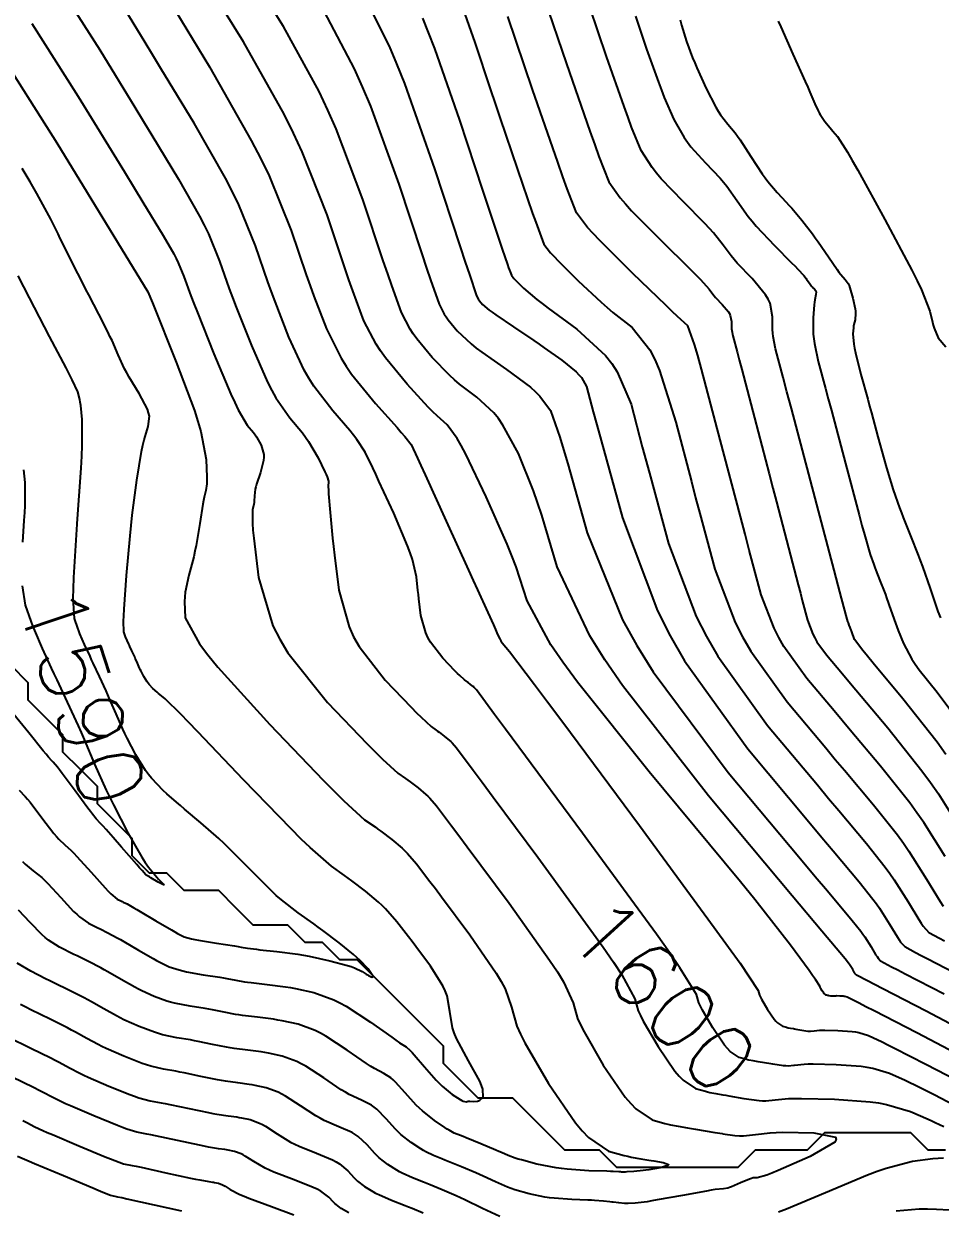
# Model space of a CAD drawing. Header units: metres. Extents: x 837475 to 838479, y 1189012 to 1191015.
# Drawn here: x 837552.8 to 837605.8, y 1189127 to 1189195.5 of the extents above; entities that cross this region are included whole.
import ezdxf

# ---------------------------------------------------------------- set-up
doc = ezdxf.new("R2010")
doc.units = ezdxf.units.M
doc.header["$LTSCALE"] = 0.3
for name, color, linetype in [('COTAS 10', 1, 'Continuous'), ('COTAS INT', 252, 'Continuous'), ('DRENAJE', 5, 'Continuous')]:
    doc.layers.add(name, color=color, linetype=linetype)
doc.styles.get("Standard").update_dxf_attribs({"font": 'simplex.shx'})

msp = doc.modelspace()

# ---------------------------------------------------------------- linework, layer by layer
at = {"layer": 'COTAS 10'}
for points in [[(837582.89, 1189196.964), (837584.183, 1189193.169), (837585.528, 1189189.294), (837585.812, 1189188.496), (837586.059, 1189187.817), (837586.631, 1189186.36), (837587.291, 1189185.429), (837587.592, 1189185.081), (837587.945, 1189184.694), (837589.646, 1189182.975), (837591.313, 1189181.342), (837591.644, 1189181.01), (837591.918, 1189180.73), (837592.434, 1189180.153), (837592.637, 1189179.874), (837592.714, 1189179.783), (837592.8, 1189179.686), (837593.183, 1189179.283), (837593.533, 1189178.861), (837593.597, 1189178.752), (837593.648, 1189178.646), (837593.714, 1189178.29), (837593.71, 1189177.96), (837593.717, 1189177.871), (837593.727, 1189177.782), (837593.791, 1189177.467), (837594.036, 1189176.551), (837594.159, 1189176.083), (837594.307, 1189175.523), (837595.044, 1189172.726), (837595.89, 1189169.507), (837596.107, 1189168.68), (837596.316, 1189167.882), (837597.007, 1189165.233), (837597.567, 1189163.09), (837597.694, 1189162.611), (837597.807, 1189162.182), (837598.114, 1189161.042), (837598.417, 1189160.239), (837598.529, 1189160.022), (837598.653, 1189159.806), (837599.2, 1189159.044), (837600.124, 1189157.944), (837600.486, 1189157.515), (837600.892, 1189157.032), (837602.742, 1189154.838), (837604.719, 1189152.35), (837605.207, 1189151.682), (837605.668, 1189151.022), (837607.117, 1189148.715)], [(837555.372, 1189196.887), (837557.223, 1189193.981), (837559.245, 1189190.674), (837559.751, 1189189.845), (837560.234, 1189189.053), (837561.781, 1189186.505), (837562.993, 1189184.379), (837563.264, 1189183.853), (837563.507, 1189183.354), (837564.149, 1189181.781), (837564.709, 1189180.185), (837564.9, 1189179.672), (837565.107, 1189179.128), (837565.982, 1189176.907), (837566.919, 1189174.793), (837567.164, 1189174.316), (837567.402, 1189173.887), (837568.212, 1189172.731), (837568.928, 1189171.861), (837569.108, 1189171.612), (837569.28, 1189171.359), (837569.834, 1189170.417), (837570.231, 1189169.624), (837570.303, 1189169.465), (837570.36, 1189169.333), (837570.432, 1189169.073), (837570.426, 1189168.744), (837570.434, 1189168.567), (837570.446, 1189168.353), (837570.526, 1189167.27), (837570.669, 1189165.777), (837570.722, 1189165.304), (837570.78, 1189164.805), (837571.036, 1189162.789), (837571.623, 1189160.662), (837571.89, 1189160.093), (837572.202, 1189159.533), (837573.705, 1189157.583), (837575.207, 1189156.022), (837575.518, 1189155.707), (837575.784, 1189155.443), (837576.368, 1189154.914), (837576.66, 1189154.708), (837576.742, 1189154.648), (837576.825, 1189154.588), (837577.128, 1189154.359), (837577.423, 1189154.11), (837577.5, 1189154.036), (837577.574, 1189153.96), (837577.828, 1189153.672), (837578.789, 1189152.391), (837579.31, 1189151.69), (837579.941, 1189150.839), (837582.52, 1189147.358), (837583.142, 1189146.516), (837586.294, 1189142.167), (837586.894, 1189141.3), (837587.376, 1189140.578), (837588.133, 1189139.189), (837588.33, 1189138.501), (837588.459, 1189138.222), (837588.62, 1189137.904), (837589.471, 1189136.434), (837590.449, 1189135.014), (837590.69, 1189134.727), (837590.919, 1189134.486), (837591.639, 1189134.001), (837592.206, 1189133.845), (837592.337, 1189133.812), (837592.458, 1189133.783), (837592.803, 1189133.716), (837593.218, 1189133.65), (837593.383, 1189133.622), (837593.571, 1189133.589), (837594.427, 1189133.435), (837595.312, 1189133.31), (837595.516, 1189133.297), (837595.703, 1189133.292), (837596.233, 1189133.348), (837597.012, 1189133.426), (837597.356, 1189133.434), (837597.756, 1189133.437), (837599.665, 1189133.401), (837601.721, 1189133.245), (837602.214, 1189133.172), (837602.674, 1189133.087), (837604.06, 1189132.672), (837605.067, 1189132.238), (837605.288, 1189132.14), (837605.484, 1189132.052), (837605.984, 1189131.816)], [(837570.161, 1189196.224), (837571.915, 1189192.891), (837572.388, 1189191.836), (837572.855, 1189190.723), (837574.494, 1189186.224), (837575.827, 1189182.196), (837576.1, 1189181.381), (837576.332, 1189180.695), (837576.824, 1189179.299), (837577.12, 1189178.727), (837577.228, 1189178.561), (837577.348, 1189178.391), (837577.877, 1189177.748), (837578.681, 1189177.001), (837578.975, 1189176.765), (837579.299, 1189176.517), (837580.726, 1189175.517), (837582.103, 1189174.499), (837582.396, 1189174.239), (837582.651, 1189173.989), (837583.252, 1189173.165), (837583.792, 1189171.619), (837584.008, 1189170.912), (837584.253, 1189170.086), (837585.378, 1189166.097), (837587.427, 1189161.071), (837588.255, 1189159.59), (837589.195, 1189158.071), (837593.528, 1189152.264), (837597.71, 1189147.268), (837598.554, 1189146.259), (837599.262, 1189145.414), (837600.687, 1189143.715), (837601.182, 1189143.092), (837601.304, 1189142.925), (837601.419, 1189142.76), (837601.782, 1189142.182), (837602.061, 1189141.716), (837602.123, 1189141.621), (837602.18, 1189141.541), (837602.331, 1189141.375), (837602.96, 1189141.042), (837603.319, 1189140.856), (837603.757, 1189140.629), (837606.003, 1189139.47)], [(837552.816, 1189169.74), (837552.887, 1189169.008), (837552.902, 1189168.015), (837552.892, 1189167.658), (837552.876, 1189167.265), (837552.847, 1189166.807), (837552.766, 1189165.551)], [(837552.734, 1189163.024), (837552.923, 1189161.924), (837553.239, 1189160.994), (837553.342, 1189160.723), (837553.452, 1189160.447), (837553.902, 1189159.405), (837554.424, 1189158.274), (837554.578, 1189157.943), (837554.736, 1189157.603), (837555.342, 1189156.309), (837555.971, 1189154.941), (837556.144, 1189154.555), (837556.316, 1189154.166), (837556.93, 1189152.733), (837557.595, 1189151.241), (837557.798, 1189150.815), (837558.009, 1189150.384), (837558.84, 1189148.777), (837559.65, 1189147.366), (837559.848, 1189147.058), (837560.035, 1189146.786), (837560.612, 1189146.1), (837560.914, 1189145.798), (837560.927, 1189145.767), (837560.909, 1189145.759), (837560.591, 1189145.921), (837560.171, 1189146.173), (837560.091, 1189146.222), (837560.025, 1189146.261), (837559.914, 1189146.327), (837559.903, 1189146.332), (837559.9, 1189146.334), (837559.898, 1189146.335), (837559.887, 1189146.34), (837559.665, 1189146.59), (837559.528, 1189146.746), (837559.359, 1189146.939), (837558.479, 1189147.948), (837557.998, 1189148.497), (837557.591, 1189148.961), (837557.417, 1189149.157), (837557.275, 1189149.316), (837557.024, 1189149.584), (837556.808, 1189149.848), (837556.688, 1189150.005), (837556.542, 1189150.198), (837555.797, 1189151.198), (837555.048, 1189152.203), (837554.898, 1189152.399), (837554.774, 1189152.56), (837554.535, 1189152.845), (837554.455, 1189152.936), (837554.272, 1189153.139), (837554.133, 1189153.306), (837553.965, 1189153.51), (837553.12, 1189154.552), (837552.267, 1189155.603)], [(837580.339, 1189126.626), (837579.333, 1189127.089), (837578.316, 1189127.577), (837578.059, 1189127.697), (837577.813, 1189127.809), (837577.012, 1189128.156), (837576.303, 1189128.447), (837576.115, 1189128.524), (837575.929, 1189128.599), (837575.289, 1189128.856), (837574.694, 1189129.123), (837574.537, 1189129.205), (837574.384, 1189129.289), (837573.86, 1189129.62), (837573.371, 1189130.007), (837573.241, 1189130.126), (837573.112, 1189130.251), (837572.663, 1189130.748), (837572.149, 1189131.234), (837571.979, 1189131.352), (837571.797, 1189131.462), (837571.038, 1189131.802), (837570.188, 1189132.166), (837569.948, 1189132.291), (837569.705, 1189132.428), (837568.813, 1189133.01), (837567.959, 1189133.566), (837567.741, 1189133.685), (837567.531, 1189133.79), (837566.84, 1189134.044), (837566.2, 1189134.183), (837566.023, 1189134.216), (837565.846, 1189134.245), (837565.207, 1189134.328), (837564.488, 1189134.426), (837564.261, 1189134.464), (837564.022, 1189134.508), (837563.057, 1189134.705), (837562.091, 1189134.909), (837561.852, 1189134.956), (837561.625, 1189135), (837560.905, 1189135.123), (837560.165, 1189135.297), (837559.925, 1189135.372), (837559.67, 1189135.459), (837558.621, 1189135.868), (837557.592, 1189136.322), (837557.349, 1189136.436), (837557.125, 1189136.546), (837556.469, 1189136.9), (837555.819, 1189137.266), (837555.599, 1189137.383), (837555.361, 1189137.507), (837554.356, 1189138.01), (837553.25, 1189138.554), (837552.949, 1189138.703), (837552.649, 1189138.851)], [(837605.956, 1189129.983), (837605.656, 1189129.969), (837605.348, 1189129.947), (837604.173, 1189129.794), (837602.657, 1189129.391), (837602.134, 1189129.21), (837601.566, 1189128.999), (837599.146, 1189127.987), (837596.897, 1189127.042), (837596.437, 1189126.874)]]:
    msp.add_lwpolyline(points, dxfattribs=at)
at = {"layer": 'COTAS INT'}
for points in [[(837607.655, 1189137.058), (837604.951, 1189138.479), (837602.448, 1189139.768), (837601.967, 1189140.016), (837601.578, 1189140.217), (837600.935, 1189140.552), (837600.874, 1189140.618), (837600.852, 1189140.65), (837600.827, 1189140.688), (837600.715, 1189140.875), (837600.569, 1189141.107), (837600.523, 1189141.173), (837600.474, 1189141.241), (837600.275, 1189141.49), (837598.936, 1189143.09), (837597.227, 1189145.132), (837592.394, 1189150.908), (837587.428, 1189157.269), (837586.404, 1189158.761), (837585.532, 1189160.137), (837583.649, 1189164.136), (837582.762, 1189167.11), (837582.518, 1189167.839), (837582.275, 1189168.527), (837581.403, 1189170.673), (837580.508, 1189172.316), (837580.251, 1189172.686), (837579.989, 1189173.021), (837579.01, 1189173.927), (837578.002, 1189174.684), (837577.722, 1189174.925), (837577.442, 1189175.179), (837576.428, 1189176.211), (837575.538, 1189177.293), (837575.336, 1189177.579), (837575.154, 1189177.859), (837574.655, 1189178.821), (837574.087, 1189180.382), (837573.86, 1189181.039), (837573.603, 1189181.794), (837572.425, 1189185.335), (837570.887, 1189189.411), (837570.403, 1189190.503), (837569.894, 1189191.579), (837567.846, 1189195.335), (837565.894, 1189198.443)], [(837607.017, 1189135.86), (837604.418, 1189137.22), (837601.96, 1189138.484), (837601.48, 1189138.729), (837601.089, 1189138.929), (837600.402, 1189139.274), (837600.265, 1189139.315), (837600.219, 1189139.323), (837600.171, 1189139.331), (837599.967, 1189139.346), (837599.778, 1189139.35), (837599.738, 1189139.349), (837599.704, 1189139.348), (837599.627, 1189139.341), (837599.574, 1189139.335), (837599.556, 1189139.336), (837599.535, 1189139.337), (837599.448, 1189139.349), (837599.363, 1189139.365), (837599.344, 1189139.368), (837599.328, 1189139.371), (837599.287, 1189139.377), (837599.253, 1189139.384), (837599.241, 1189139.387), (837599.228, 1189139.39), (837599.171, 1189139.405), (837599.1, 1189139.454), (837599.077, 1189139.477), (837599.053, 1189139.506), (837598.957, 1189139.647), (837598.872, 1189139.792), (837598.856, 1189139.824), (837598.844, 1189139.851), (837598.824, 1189139.92), (837598.564, 1189140.308), (837598.399, 1189140.537), (837598.194, 1189140.819), (837597.121, 1189142.279), (837595.059, 1189144.912), (837594.231, 1189145.934), (837593.291, 1189147.083), (837588.968, 1189152.292), (837584.814, 1189157.48), (837583.981, 1189158.617), (837583.286, 1189159.624), (837581.92, 1189162.176), (837581.271, 1189164.134), (837581.029, 1189164.765), (837580.758, 1189165.436), (837579.553, 1189168.181), (837578.365, 1189170.642), (837578.105, 1189171.134), (837577.875, 1189171.543), (837577.294, 1189172.336), (837576.705, 1189172.85), (837576.469, 1189173.084), (837576.203, 1189173.357), (837574.979, 1189174.674), (837573.728, 1189176.194), (837573.445, 1189176.596), (837573.188, 1189176.99), (837572.487, 1189178.342), (837571.842, 1189180.068), (837571.62, 1189180.697), (837571.379, 1189181.392), (837570.356, 1189184.447), (837568.919, 1189188.099), (837568.419, 1189189.17), (837567.873, 1189190.268), (837565.531, 1189194.447), (837563.283, 1189198.072)], [(837572.476, 1189197.112), (837573.936, 1189194.203), (837574.372, 1189193.169), (837574.822, 1189192.035), (837576.563, 1189187.112), (837578.05, 1189182.599), (837578.34, 1189181.722), (837578.577, 1189181.008), (837578.992, 1189179.778), (837579.086, 1189179.596), (837579.12, 1189179.543), (837579.158, 1189179.489), (837579.326, 1189179.285), (837579.718, 1189178.957), (837579.897, 1189178.825), (837580.107, 1189178.675), (837581.121, 1189177.985), (837582.289, 1189177.198), (837582.597, 1189176.988), (837582.897, 1189176.78), (837583.923, 1189176.054), (837584.735, 1189175.392), (837584.901, 1189175.223), (837585.042, 1189175.062), (837585.335, 1189174.533), (837585.73, 1189173.076), (837585.935, 1189172.329), (837586.18, 1189171.433), (837587.411, 1189166.957), (837589.435, 1189161.597), (837590.181, 1189160.144), (837591.007, 1189158.705), (837594.663, 1189153.62), (837598.192, 1189149.403), (837598.94, 1189148.51), (837599.588, 1189147.737), (837601.098, 1189145.94), (837601.889, 1189144.944), (837602.084, 1189144.676), (837602.269, 1189144.412), (837602.849, 1189143.488), (837603.295, 1189142.743), (837603.395, 1189142.591), (837603.485, 1189142.463), (837603.726, 1189142.199), (837604.343, 1189141.866), (837604.67, 1189141.695), (837605.065, 1189141.49), (837607.054, 1189140.462)], [(837606.521, 1189133.063), (837605.462, 1189133.617), (837604.309, 1189134.196), (837604.019, 1189134.337), (837603.741, 1189134.468), (837602.841, 1189134.873), (837601.871, 1189135.163), (837601.549, 1189135.223), (837601.204, 1189135.273), (837599.765, 1189135.383), (837598.43, 1189135.408), (837598.15, 1189135.406), (837597.909, 1189135.4), (837597.364, 1189135.346), (837597.318, 1189135.341), (837596.994, 1189135.306), (837596.863, 1189135.31), (837596.72, 1189135.319), (837596.101, 1189135.406), (837595.501, 1189135.514), (837595.37, 1189135.537), (837595.255, 1189135.557), (837594.964, 1189135.603), (837594.723, 1189135.65), (837594.638, 1189135.67), (837594.546, 1189135.693), (837594.15, 1189135.802), (837593.646, 1189136.142), (837593.486, 1189136.31), (837593.317, 1189136.511), (837592.633, 1189137.505), (837592.038, 1189138.533), (837591.925, 1189138.756), (837591.835, 1189138.951), (837591.697, 1189139.433), (837590.739, 1189140.983), (837590.132, 1189141.852), (837589.377, 1189142.912), (837585.415, 1189148.331), (837585.105, 1189148.751), (837581.429, 1189153.717), (837580.659, 1189154.757), (837580.033, 1189155.601), (837578.977, 1189157.02), (837578.858, 1189157.156), (837578.823, 1189157.192), (837578.786, 1189157.226), (837578.648, 1189157.344), (837578.505, 1189157.451), (837578.466, 1189157.48), (837578.427, 1189157.508), (837578.29, 1189157.605), (837578.015, 1189157.854), (837577.889, 1189157.979), (837577.743, 1189158.127), (837577.035, 1189158.862), (837576.328, 1189159.78), (837576.181, 1189160.044), (837576.055, 1189160.312), (837575.779, 1189161.313), (837575.657, 1189162.282), (837575.628, 1189162.529), (837575.602, 1189162.767), (837575.528, 1189163.55), (837575.29, 1189164.553), (837575.16, 1189164.93), (837575.002, 1189165.35), (837574.203, 1189167.226), (837573.354, 1189169.078), (837573.165, 1189169.484), (837572.996, 1189169.843), (837572.551, 1189170.751), (837572.073, 1189171.486), (837571.882, 1189171.736), (837571.666, 1189172.006), (837570.678, 1189173.147), (837569.589, 1189174.571), (837569.31, 1189175.018), (837569.041, 1189175.49), (837568.151, 1189177.385), (837567.352, 1189179.441), (837567.14, 1189180.014), (837566.932, 1189180.587), (837566.218, 1189182.67), (837565.255, 1189185.028), (837564.892, 1189185.775), (837564.486, 1189186.563), (837562.67, 1189189.749), (837560.753, 1189192.911), (837560.283, 1189193.683), (837559.84, 1189194.411), (837558.463, 1189196.668)], [(837561.272, 1189196.769), (837563.558, 1189192.993), (837565.979, 1189188.746), (837566.52, 1189187.696), (837567.004, 1189186.701), (837568.287, 1189183.558), (837569.156, 1189180.99), (837569.38, 1189180.356), (837569.597, 1189179.755), (837570.319, 1189177.864), (837571.163, 1189176.186), (837571.456, 1189175.72), (837571.775, 1189175.254), (837573.144, 1189173.563), (837574.397, 1189172.167), (837574.643, 1189171.886), (837574.846, 1189171.651), (837575.217, 1189171.185), (837575.58, 1189170.405), (837575.778, 1189169.973), (837576.019, 1189169.446), (837577.241, 1189166.76), (837578.52, 1189163.945), (837578.798, 1189163.336), (837579.041, 1189162.802), (837579.642, 1189161.49), (837579.959, 1189160.79), (837580.024, 1189160.642), (837580.078, 1189160.514), (837580.19, 1189160.216), (837580.326, 1189159.963), (837580.395, 1189159.863), (837580.477, 1189159.75), (837580.889, 1189159.236), (837582.345, 1189157.331), (837583.085, 1189156.342), (837583.973, 1189155.152), (837588.398, 1189149.185), (837592.723, 1189143.302), (837593.548, 1189142.165), (837594.211, 1189141.24), (837595.26, 1189139.676), (837595.339, 1189139.401), (837595.391, 1189139.29), (837595.455, 1189139.163), (837595.795, 1189138.576), (837596.185, 1189138.008), (837596.282, 1189137.894), (837596.373, 1189137.798), (837596.661, 1189137.604), (837596.887, 1189137.542), (837596.94, 1189137.528), (837596.988, 1189137.517), (837597.125, 1189137.49), (837597.291, 1189137.464), (837597.357, 1189137.452), (837597.432, 1189137.439), (837597.774, 1189137.378), (837598.128, 1189137.328), (837598.209, 1189137.323), (837598.284, 1189137.321), (837598.496, 1189137.343), (837598.807, 1189137.374), (837598.944, 1189137.378), (837599.104, 1189137.379), (837599.866, 1189137.364), (837600.687, 1189137.302), (837600.884, 1189137.273), (837601.068, 1189137.239), (837601.622, 1189137.073), (837602.415, 1189136.699), (837602.75, 1189136.533), (837603.135, 1189136.34), (837604.94, 1189135.419), (837606.769, 1189134.462)], [(837578.087, 1189196.699), (837578.889, 1189194.401), (837579.796, 1189191.669), (837580.06, 1189190.882), (837580.329, 1189190.082), (837581.35, 1189187.081), (837582.228, 1189184.54), (837582.407, 1189184.03), (837582.559, 1189183.603), (837582.88, 1189182.762), (837583.268, 1189182.259), (837583.463, 1189182.045), (837583.696, 1189181.8), (837584.854, 1189180.648), (837586.189, 1189179.406), (837586.534, 1189179.104), (837586.868, 1189178.821), (837587.985, 1189177.948), (837589.006, 1189176.652), (837589.28, 1189176.102), (837589.55, 1189175.469), (837590.492, 1189172.492), (837591.397, 1189169.049), (837591.644, 1189168.123), (837591.89, 1189167.208), (837592.762, 1189164), (837593.926, 1189160.918), (837594.355, 1189160.083), (837594.83, 1189159.256), (837596.931, 1189156.332), (837599.158, 1189153.673), (837599.713, 1189153.012), (837600.24, 1189152.384), (837601.92, 1189150.389), (837603.304, 1189148.647), (837603.645, 1189148.179), (837603.968, 1189147.717), (837604.983, 1189146.102), (837605.763, 1189144.797), (837605.938, 1189144.532)], [(837606.102, 1189153.297), (837605.597, 1189154), (837603.614, 1189156.516), (837601.904, 1189158.561), (837601.572, 1189158.966), (837601.3, 1189159.301), (837600.83, 1189159.931), (837600.761, 1189160.104), (837600.725, 1189160.2), (837600.666, 1189160.371), (837600.61, 1189160.534), (837600.594, 1189160.577), (837600.578, 1189160.619), (837600.522, 1189160.761), (837600.467, 1189160.896), (837600.453, 1189160.933), (837600.44, 1189160.97), (837600.394, 1189161.102), (837600.065, 1189162.325), (837599.873, 1189163.049), (837599.637, 1189163.941), (837597.176, 1189173.281), (837596.921, 1189174.242), (837596.707, 1189175.053), (837596.259, 1189176.726), (837596.116, 1189177.428), (837596.094, 1189177.626), (837596.079, 1189177.826), (837596.087, 1189178.56), (837595.94, 1189179.352), (837595.827, 1189179.588), (837595.684, 1189179.831), (837594.905, 1189180.771), (837594.051, 1189181.668), (837593.861, 1189181.885), (837593.69, 1189182.089), (837593.236, 1189182.708), (837592.685, 1189183.416), (837592.452, 1189183.674), (837592.185, 1189183.959), (837590.93, 1189185.217), (837589.657, 1189186.541), (837589.379, 1189186.868), (837589.132, 1189187.179), (837588.507, 1189188.16), (837587.946, 1189189.523), (837587.739, 1189190.075), (837587.509, 1189190.703), (837586.495, 1189193.599), (837585.535, 1189196.447)], [(837575.86, 1189195.81), (837576.199, 1189194.982), (837576.556, 1189194.058), (837578.001, 1189189.922), (837579.332, 1189185.882), (837579.618, 1189185.018), (837579.868, 1189184.266), (837580.47, 1189182.468), (837580.776, 1189181.582), (837580.839, 1189181.404), (837580.892, 1189181.256), (837581.004, 1189180.963), (837581.139, 1189180.787), (837581.207, 1189180.713), (837581.288, 1189180.627), (837581.692, 1189180.226), (837582.464, 1189179.572), (837582.777, 1189179.328), (837583.134, 1189179.056), (837584.782, 1189177.845), (837586.437, 1189176.334), (837586.798, 1189175.874), (837587.116, 1189175.395), (837587.913, 1189173.513), (837588.564, 1189171.063), (837588.789, 1189170.226), (837589.035, 1189169.321), (837590.086, 1189165.478), (837591.68, 1189161.258), (837592.268, 1189160.114), (837592.919, 1189158.98), (837595.797, 1189154.976), (837598.675, 1189151.538), (837599.326, 1189150.761), (837599.914, 1189150.061), (837601.509, 1189148.164), (837602.597, 1189146.795), (837602.865, 1189146.428), (837603.119, 1189146.065), (837603.916, 1189144.795), (837604.529, 1189143.77), (837604.666, 1189143.562), (837604.79, 1189143.386), (837605.122, 1189143.023), (837605.726, 1189142.691), (837606.022, 1189142.534)], [(837606.05, 1189147.408), (837604.818, 1189149.37), (837604.426, 1189149.93), (837604.012, 1189150.499), (837602.331, 1189152.613), (837600.566, 1189154.708), (837600.099, 1189155.263), (837599.641, 1189155.808), (837598.066, 1189157.688), (837596.741, 1189159.531), (837596.442, 1189160.052), (837596.171, 1189160.579), (837595.438, 1189162.521), (837594.744, 1189165.095), (837594.499, 1189166.019), (837594.231, 1189167.035), (837593.07, 1189171.471), (837591.984, 1189175.544), (837591.763, 1189176.331), (837591.576, 1189176.97), (837591.188, 1189178.051), (837590.602, 1189178.586), (837590.29, 1189178.881), (837589.914, 1189179.24), (837588.016, 1189181.071), (837586.104, 1189182.973), (837585.719, 1189183.378), (837585.397, 1189183.73), (837584.756, 1189184.561), (837584.227, 1189185.951), (837583.976, 1189186.655), (837583.679, 1189187.497), (837582.229, 1189191.694), (837580.791, 1189195.898)], [(837588.18, 1189195.929), (837588.806, 1189194.028), (837589.491, 1189192.112), (837589.665, 1189191.655), (837589.833, 1189191.229), (837590.383, 1189189.959), (837590.973, 1189188.929), (837591.165, 1189188.655), (837591.37, 1189188.387), (837592.213, 1189187.458), (837593.056, 1189186.576), (837593.26, 1189186.337), (837593.452, 1189186.101), (837594.038, 1189185.264), (837594.677, 1189184.368), (837594.901, 1189184.094), (837595.146, 1189183.808), (837596.203, 1189182.684), (837597.187, 1189181.69), (837597.386, 1189181.486), (837597.553, 1189181.314), (837597.891, 1189180.951), (837598.02, 1189180.785), (837598.055, 1189180.737), (837598.091, 1189180.688), (837598.215, 1189180.504), (837598.336, 1189180.336), (837598.368, 1189180.297), (837598.399, 1189180.262), (837598.509, 1189180.16), (837598.585, 1189180.066), (837598.595, 1189180.034), (837598.601, 1189180), (837598.584, 1189179.859), (837598.532, 1189179.556), (837598.516, 1189179.421), (837598.5, 1189179.263), (837598.435, 1189178.507), (837598.439, 1189177.572), (837598.465, 1189177.301), (837598.502, 1189177.025), (837598.727, 1189175.986), (837599.148, 1189174.43), (837599.308, 1189173.828), (837599.488, 1189173.152), (837600.295, 1189170.095), (837601.082, 1189167.134), (837601.248, 1189166.52), (837601.393, 1189165.994), (837601.728, 1189164.837), (837601.93, 1189164.257), (837601.99, 1189164.095), (837602.052, 1189163.933), (837602.29, 1189163.341), (837602.539, 1189162.716), (837602.608, 1189162.532), (837602.677, 1189162.344), (837602.924, 1189161.627), (837603.184, 1189160.876), (837603.261, 1189160.667), (837603.34, 1189160.457), (837603.642, 1189159.695), (837604.132, 1189158.799), (837604.329, 1189158.505), (837604.554, 1189158.191), (837605.587, 1189156.89), (837606.883, 1189155.166)], [(837590.745, 1189195.71), (837590.825, 1189195.412), (837591.118, 1189194.458), (837591.472, 1189193.521), (837591.591, 1189193.234), (837591.72, 1189192.935), (837592.259, 1189191.758), (837592.814, 1189190.679), (837592.951, 1189190.443), (837593.082, 1189190.233), (837593.497, 1189189.699), (837593.928, 1189189.193), (837594.069, 1189189.001), (837594.219, 1189188.786), (837594.84, 1189187.819), (837595.488, 1189186.823), (837595.656, 1189186.59), (837595.817, 1189186.374), (837596.357, 1189185.748), (837596.883, 1189185.193), (837597.036, 1189185.022), (837597.193, 1189184.844), (837597.785, 1189184.139), (837598.392, 1189183.358), (837598.557, 1189183.133), (837598.722, 1189182.903), (837599.31, 1189182.038), (837599.812, 1189181.295), (837599.923, 1189181.142), (837600.022, 1189181.012), (837600.279, 1189180.73), (837600.456, 1189180.483), (837600.506, 1189180.375), (837600.555, 1189180.249), (837600.733, 1189179.65), (837600.861, 1189179.025), (837600.878, 1189178.883), (837600.888, 1189178.754), (837600.858, 1189178.401), (837600.787, 1189178.114), (837600.771, 1189178.027), (837600.757, 1189177.936), (837600.718, 1189177.582), (837600.774, 1189176.995), (837600.819, 1189176.758), (837600.877, 1189176.488), (837601.195, 1189175.245), (837601.589, 1189173.807), (837601.695, 1189173.414), (837601.8, 1189173.024), (837602.17, 1189171.633), (837602.527, 1189170.327), (837602.624, 1189169.99), (837602.72, 1189169.663), (837603.062, 1189168.573), (837603.42, 1189167.544), (837603.527, 1189167.257), (837603.636, 1189166.969), (837604.058, 1189165.921), (837604.5, 1189164.813), (837604.622, 1189164.487), (837604.744, 1189164.154), (837605.182, 1189162.883), (837605.643, 1189161.553), (837605.779, 1189161.182)], [(837596.412, 1189195.634), (837596.562, 1189195.305), (837597.268, 1189193.739), (837597.97, 1189192.163), (837598.117, 1189191.829), (837598.244, 1189191.538), (837598.534, 1189190.857), (837598.719, 1189190.462), (837598.78, 1189190.353), (837598.845, 1189190.243), (837599.116, 1189189.846), (837599.407, 1189189.47), (837599.485, 1189189.374), (837599.562, 1189189.28), (837599.831, 1189188.972), (837600.412, 1189188.064), (837600.685, 1189187.592), (837601.008, 1189187.025), (837602.581, 1189184.183), (837604.129, 1189181.265), (837604.436, 1189180.65), (837604.689, 1189180.12), (837605.165, 1189178.9), (837605.319, 1189178.255), (837605.369, 1189178.086), (837605.423, 1189177.92), (837605.648, 1189177.358), (837606.101, 1189176.837)], [(837553.306, 1189195.497), (837555.983, 1189191.294), (837558.65, 1189186.937), (837559.219, 1189186.006), (837559.715, 1189185.195), (837560.893, 1189183.26), (837561.5, 1189182.195), (837561.636, 1189181.931), (837561.758, 1189181.681), (837562.079, 1189180.893), (837562.485, 1189179.783), (837562.66, 1189179.33), (837562.862, 1189178.815), (837563.814, 1189176.428), (837564.797, 1189174.096), (837565.018, 1189173.614), (837565.216, 1189173.204), (837565.746, 1189172.316), (837566.104, 1189171.88), (837566.194, 1189171.756), (837566.28, 1189171.629), (837566.557, 1189171.159), (837566.702, 1189170.622), (837566.705, 1189170.454), (837566.691, 1189170.278), (837566.508, 1189169.571), (837566.278, 1189168.901), (837566.235, 1189168.748), (837566.201, 1189168.609), (837566.155, 1189168.221), (837566.146, 1189167.918), (837566.136, 1189167.833), (837566.123, 1189167.746), (837566.048, 1189167.426), (837566.043, 1189166.627), (837566.073, 1189166.239), (837566.118, 1189165.777), (837566.394, 1189163.506), (837567.228, 1189160.731), (837567.624, 1189159.953), (837568.091, 1189159.17), (837570.374, 1189156.305), (837572.671, 1189153.918), (837573.147, 1189153.436), (837573.554, 1189153.033), (837574.446, 1189152.222), (837574.892, 1189151.908), (837575.018, 1189151.817), (837575.145, 1189151.724), (837575.609, 1189151.374), (837576.059, 1189150.993), (837576.177, 1189150.88), (837576.291, 1189150.765), (837576.678, 1189150.323), (837577.545, 1189149.18), (837577.961, 1189148.623), (837578.453, 1189147.962), (837580.87, 1189144.702), (837583.211, 1189141.422), (837583.656, 1189140.747), (837584.013, 1189140.174), (837584.57, 1189138.946), (837584.826, 1189138.051), (837584.993, 1189137.688), (837585.203, 1189137.274), (837586.309, 1189135.363), (837587.58, 1189133.516), (837587.894, 1189133.143), (837588.192, 1189132.83), (837589.129, 1189132.199), (837589.865, 1189131.997), (837590.036, 1189131.954), (837590.193, 1189131.916), (837590.641, 1189131.829), (837591.182, 1189131.743), (837591.397, 1189131.706), (837591.64, 1189131.664), (837592.754, 1189131.463), (837593.196, 1189131.402), (837593.214, 1189131.399), (837593.904, 1189131.302), (837594.17, 1189131.284), (837594.413, 1189131.277), (837595.102, 1189131.35), (837595.948, 1189131.457), (837596.29, 1189131.471), (837596.679, 1189131.479), (837598.475, 1189131.454), (837599.721, 1189131.202), (837599.764, 1189131.067), (837599.676, 1189130.904), (837598.264, 1189130.079), (837596.415, 1189129.277), (837596.05, 1189129.129), (837595.75, 1189129.012), (837595.196, 1189128.858), (837594.967, 1189128.845), (837594.87, 1189128.817), (837594.759, 1189128.779), (837594.238, 1189128.557), (837593.712, 1189128.328), (837593.598, 1189128.287), (837593.497, 1189128.254), (837593.245, 1189128.216), (837592.782, 1189128.171), (837592.548, 1189128.135), (837592.269, 1189128.088), (837590.877, 1189127.835), (837589.431, 1189127.571), (837589.117, 1189127.518), (837588.841, 1189127.473), (837588.158, 1189127.384), (837587.746, 1189127.366), (837587.641, 1189127.366), (837587.54, 1189127.369), (837587.209, 1189127.398), (837586.888, 1189127.441), (837586.794, 1189127.453), (837586.697, 1189127.465), (837586.327, 1189127.507), (837585.81, 1189127.547), (837585.621, 1189127.557), (837585.412, 1189127.567), (837584.49, 1189127.602), (837583.474, 1189127.67), (837583.205, 1189127.702), (837582.941, 1189127.739), (837582.034, 1189127.919), (837581.203, 1189128.157), (837580.988, 1189128.23), (837580.779, 1189128.306), (837580.078, 1189128.61), (837579.378, 1189128.941), (837579.169, 1189129.035), (837578.954, 1189129.13), (837578.125, 1189129.482), (837577.346, 1189129.803), (837577.162, 1189129.878), (837576.992, 1189129.947), (837576.496, 1189130.147), (837576.053, 1189130.36), (837575.916, 1189130.437), (837575.774, 1189130.522), (837575.209, 1189130.893), (837574.621, 1189131.359), (837574.464, 1189131.503), (837574.309, 1189131.653), (837573.769, 1189132.251), (837573.23, 1189132.808), (837573.076, 1189132.932), (837572.919, 1189133.043), (837572.335, 1189133.337), (837571.638, 1189133.661), (837571.41, 1189133.792), (837571.167, 1189133.939), (837570.162, 1189134.62), (837569.123, 1189135.297), (837568.857, 1189135.442), (837568.602, 1189135.57), (837567.759, 1189135.879), (837566.98, 1189136.049), (837566.764, 1189136.088), (837566.549, 1189136.124), (837565.77, 1189136.226), (837564.984, 1189136.325), (837564.763, 1189136.36), (837564.541, 1189136.397), (837563.73, 1189136.558), (837562.916, 1189136.726), (837562.692, 1189136.769), (837562.47, 1189136.809), (837561.673, 1189136.942), (837560.856, 1189137.115), (837560.622, 1189137.182), (837560.384, 1189137.256), (837559.492, 1189137.591), (837558.624, 1189137.981), (837558.401, 1189138.09), (837558.185, 1189138.2), (837557.468, 1189138.599), (837556.754, 1189139.009), (837556.541, 1189139.125), (837556.32, 1189139.242), (837555.467, 1189139.674), (837554.581, 1189140.109), (837554.339, 1189140.229), (837554.099, 1189140.348), (837553.247, 1189140.774), (837552.461, 1189141.241)], [(837551.24, 1189194.107), (837554.743, 1189188.607), (837560.004, 1189180.016), (837560.007, 1189180.011), (837560.008, 1189180.01), (837560.009, 1189180.008), (837560.01, 1189180.004), (837560.262, 1189179.381), (837561.646, 1189175.95), (837562.688, 1189173.158), (837562.893, 1189172.518), (837563.061, 1189171.937), (837563.365, 1189170.324), (837563.404, 1189169.3), (837563.405, 1189169.091), (837563.401, 1189168.915), (837563.352, 1189168.547), (837563.253, 1189168.159), (837563.217, 1189167.969), (837563.178, 1189167.744), (837563.006, 1189166.635), (837562.791, 1189165.36), (837562.725, 1189165.031), (837562.655, 1189164.712), (837562.379, 1189163.645), (837562.165, 1189162.659), (837562.135, 1189162.391), (837562.118, 1189162.126), (837562.16, 1189161.184), (837562.984, 1189159.676), (837563.46, 1189159.052), (837564.043, 1189158.34), (837567.043, 1189155.026), (837570.134, 1189151.813), (837570.775, 1189151.165), (837571.323, 1189150.622), (837572.524, 1189149.531), (837573.125, 1189149.108), (837573.294, 1189148.985), (837573.465, 1189148.86), (837574.09, 1189148.389), (837574.695, 1189147.876), (837574.854, 1189147.725), (837575.008, 1189147.569), (837575.529, 1189146.975), (837576.3, 1189145.97), (837576.612, 1189145.556), (837576.966, 1189145.084), (837578.597, 1189142.888), (837580.127, 1189140.677), (837580.417, 1189140.195), (837580.65, 1189139.769), (837581.006, 1189138.702), (837581.321, 1189137.601), (837581.528, 1189137.154), (837581.785, 1189136.645), (837583.147, 1189134.292), (837584.712, 1189132.019), (837585.099, 1189131.56), (837585.465, 1189131.174), (837586.618, 1189130.397), (837587.524, 1189130.148), (837587.735, 1189130.095), (837587.928, 1189130.049), (837588.48, 1189129.942), (837588.943, 1189129.873), (837589.08, 1189129.851), (837589.22, 1189129.828), (837589.76, 1189129.733), (837590.079, 1189129.624), (837590.08, 1189129.592), (837590.043, 1189129.559), (837589.596, 1189129.433), (837588.941, 1189129.32), (837588.773, 1189129.296), (837588.611, 1189129.274), (837588.074, 1189129.218), (837587.662, 1189129.189), (837587.578, 1189129.184), (837587.508, 1189129.181), (837587.364, 1189129.18), (837587.304, 1189129.188), (837587.287, 1189129.19), (837587.269, 1189129.193), (837587.199, 1189129.2), (837586.89, 1189129.215), (837586.721, 1189129.221), (837586.515, 1189129.228), (837585.471, 1189129.261), (837584.232, 1189129.345), (837583.904, 1189129.384), (837583.583, 1189129.429), (837582.478, 1189129.649), (837581.577, 1189129.883), (837581.386, 1189129.937), (837581.219, 1189129.987), (837580.824, 1189130.131), (837580.439, 1189130.305), (837580.279, 1189130.373), (837580.095, 1189130.451), (837579.238, 1189130.809), (837578.388, 1189131.159), (837578.21, 1189131.232), (837578.055, 1189131.295), (837577.704, 1189131.438), (837577.411, 1189131.596), (837577.295, 1189131.669), (837577.163, 1189131.755), (837576.558, 1189132.167), (837575.871, 1189132.711), (837575.687, 1189132.879), (837575.505, 1189133.055), (837574.874, 1189133.755), (837574.311, 1189134.382), (837574.172, 1189134.512), (837574.041, 1189134.624), (837573.632, 1189134.872), (837573.088, 1189135.157), (837572.872, 1189135.292), (837572.628, 1189135.451), (837571.512, 1189136.23), (837570.286, 1189137.028), (837569.973, 1189137.199), (837569.672, 1189137.35), (837568.678, 1189137.715), (837567.76, 1189137.915), (837567.506, 1189137.961), (837567.251, 1189138.003), (837566.334, 1189138.123), (837565.479, 1189138.224), (837565.265, 1189138.255), (837565.061, 1189138.286), (837564.403, 1189138.41), (837563.74, 1189138.543), (837563.533, 1189138.581), (837563.315, 1189138.619), (837562.44, 1189138.761), (837561.548, 1189138.933), (837561.318, 1189138.991), (837561.097, 1189139.053), (837560.363, 1189139.314), (837559.656, 1189139.641), (837559.453, 1189139.744), (837559.245, 1189139.854), (837558.466, 1189140.299), (837557.689, 1189140.752), (837557.483, 1189140.866), (837557.28, 1189140.977), (837556.579, 1189141.337), (837555.911, 1189141.665), (837555.729, 1189141.755), (837554.907, 1189142.166), (837554.262, 1189142.578), (837554.079, 1189142.725), (837553.894, 1189142.887), (837553.212, 1189143.59), (837552.536, 1189144.301)], [(837552.759, 1189147.109), (837552.908, 1189146.957), (837553.377, 1189146.575), (837553.876, 1189146.187), (837554.042, 1189146.031), (837554.221, 1189145.855), (837554.968, 1189145.042), (837555.716, 1189144.238), (837555.895, 1189144.066), (837556.063, 1189143.916), (837556.567, 1189143.557), (837556.998, 1189143.342), (837557.12, 1189143.281), (837557.242, 1189143.221), (837557.691, 1189143), (837558.239, 1189142.711), (837558.425, 1189142.608), (837558.624, 1189142.494), (837559.465, 1189141.998), (837560.305, 1189141.508), (837560.504, 1189141.398), (837560.689, 1189141.3), (837561.234, 1189141.037), (837561.811, 1189140.851), (837562.015, 1189140.801), (837562.239, 1189140.752), (837563.207, 1189140.58), (837564.16, 1189140.429), (837564.373, 1189140.393), (837564.565, 1189140.36), (837565.076, 1189140.262), (837565.58, 1189140.176), (837565.767, 1189140.15), (837565.975, 1189140.123), (837566.897, 1189140.02), (837567.954, 1189139.882), (837568.247, 1189139.834), (837568.54, 1189139.78), (837569.598, 1189139.55), (837570.742, 1189139.13), (837571.089, 1189138.957), (837571.449, 1189138.759), (837572.861, 1189137.84), (837574.089, 1189136.963), (837574.334, 1189136.793), (837574.538, 1189136.653), (837574.929, 1189136.407), (837575.164, 1189136.205), (837575.269, 1189136.093), (837575.392, 1189135.956), (837575.98, 1189135.258), (837576.652, 1189134.493), (837576.828, 1189134.313), (837576.999, 1189134.148), (837577.581, 1189133.669), (837578.041, 1189133.368), (837578.136, 1189133.315), (837578.217, 1189133.276), (837578.393, 1189133.242), (837578.508, 1189133.277), (837578.551, 1189133.28), (837578.599, 1189133.281), (837578.813, 1189133.261), (837579.048, 1189133.277), (837579.109, 1189133.3), (837579.17, 1189133.331), (837579.374, 1189133.511), (837579.361, 1189133.974), (837579.284, 1189134.183), (837579.175, 1189134.428), (837578.516, 1189135.604), (837577.825, 1189136.897), (837577.695, 1189137.216), (837577.592, 1189137.516), (837577.442, 1189138.459), (837577.286, 1189139.365), (837577.179, 1189139.642), (837577.044, 1189139.932), (837576.324, 1189141.074), (837575.478, 1189142.206), (837575.263, 1189142.49), (837575.056, 1189142.76), (837574.38, 1189143.626), (837573.724, 1189144.374), (837573.531, 1189144.569), (837573.332, 1189144.76), (837572.57, 1189145.404), (837571.784, 1189145.997), (837571.57, 1189146.154), (837571.358, 1189146.308), (837570.603, 1189146.84), (837569.372, 1189147.916), (837568.86, 1189148.414), (837568.274, 1189148.997), (837565.536, 1189151.826), (837562.881, 1189154.607), (837562.346, 1189155.161), (837561.899, 1189155.62), (837561.006, 1189156.5), (837560.698, 1189156.756), (837560.62, 1189156.823), (837560.544, 1189156.889), (837560.292, 1189157.11), (837560.07, 1189157.342), (837560.013, 1189157.415), (837559.958, 1189157.49), (837559.772, 1189157.791), (837559.608, 1189158.108), (837559.567, 1189158.193), (837559.527, 1189158.276), (837559.396, 1189158.57), (837559.275, 1189158.852), (837559.241, 1189158.929), (837559.207, 1189159.005), (837559.083, 1189159.274), (837558.964, 1189159.528), (837558.933, 1189159.595), (837558.903, 1189159.66), (837558.8, 1189159.883), (837558.711, 1189160.088), (837558.69, 1189160.142), (837558.67, 1189160.196), (837558.607, 1189160.379), (837558.6, 1189160.985), (837558.614, 1189161.305), (837558.636, 1189161.69), (837558.772, 1189163.633), (837558.974, 1189165.921), (837559.037, 1189166.525), (837559.102, 1189167.116), (837559.365, 1189169.141), (837559.638, 1189170.797), (837559.71, 1189171.154), (837559.781, 1189171.468), (837560.027, 1189172.237), (837560.09, 1189172.822), (837560.047, 1189173.02), (837559.976, 1189173.233), (837559.5, 1189174.131), (837558.919, 1189175.082), (837558.782, 1189175.328), (837558.656, 1189175.567), (837558.286, 1189176.37), (837557.932, 1189177.189), (837557.815, 1189177.438), (837557.691, 1189177.697), (837557.172, 1189178.716), (837556.591, 1189179.827), (837556.427, 1189180.144), (837556.262, 1189180.466), (837555.652, 1189181.662), (837555.085, 1189182.796), (837554.946, 1189183.079), (837554.815, 1189183.348), (837554.407, 1189184.206), (837553.588, 1189185.694), (837553.197, 1189186.36), (837552.736, 1189187.136)], [(837552.566, 1189151.226), (837552.913, 1189150.878), (837553.048, 1189150.719), (837553.199, 1189150.533), (837553.887, 1189149.633), (837554.573, 1189148.74), (837554.724, 1189148.557), (837554.858, 1189148.403), (837555.201, 1189148.08), (837555.576, 1189147.752), (837555.73, 1189147.594), (837555.906, 1189147.408), (837556.723, 1189146.495), (837557.538, 1189145.588), (837557.712, 1189145.406), (837557.864, 1189145.253), (837558.227, 1189144.949), (837558.448, 1189144.838), (837558.51, 1189144.808), (837558.573, 1189144.776), (837558.803, 1189144.664), (837559.199, 1189144.446), (837559.367, 1189144.349), (837559.559, 1189144.237), (837560.464, 1189143.697), (837561.365, 1189143.163), (837561.556, 1189143.053), (837561.721, 1189142.959), (837562.105, 1189142.759), (837562.524, 1189142.648), (837562.712, 1189142.61), (837562.93, 1189142.57), (837563.974, 1189142.398), (837565.005, 1189142.239), (837565.214, 1189142.206), (837565.389, 1189142.177), (837565.749, 1189142.115), (837566.099, 1189142.065), (837566.269, 1189142.045), (837566.47, 1189142.022), (837567.461, 1189141.918), (837568.657, 1189141.761), (837568.988, 1189141.706), (837569.32, 1189141.646), (837570.517, 1189141.385), (837571.531, 1189141.112), (837571.746, 1189141.044), (837571.934, 1189140.979), (837572.377, 1189140.771), (837572.621, 1189140.607), (837572.683, 1189140.57), (837572.743, 1189140.537), (837572.938, 1189140.445), (837573.013, 1189140.476), (837572.998, 1189140.52), (837572.966, 1189140.579), (837572.721, 1189140.918), (837572.252, 1189141.416), (837572.08, 1189141.574), (837571.89, 1189141.741), (837571.051, 1189142.42), (837570.104, 1189143.133), (837569.847, 1189143.322), (837569.59, 1189143.508), (837568.681, 1189144.149), (837567.713, 1189144.904), (837567.42, 1189145.162), (837567.116, 1189145.442), (837565.929, 1189146.627), (837564.724, 1189147.851), (837564.408, 1189148.155), (837564.101, 1189148.443), (837563.059, 1189149.357), (837562.123, 1189150.137), (837561.884, 1189150.341), (837561.653, 1189150.539), (837561.094, 1189151.031), (837560.888, 1189151.212), (837560.214, 1189151.919), (837560.04, 1189152.138), (837559.871, 1189152.368), (837559.306, 1189153.284), (837558.809, 1189154.246), (837558.682, 1189154.504), (837558.561, 1189154.759), (837558.163, 1189155.651), (837557.795, 1189156.509), (837557.692, 1189156.742), (837557.589, 1189156.973), (837557.213, 1189157.791), (837556.85, 1189158.566), (837556.755, 1189158.769), (837556.663, 1189158.967), (837556.351, 1189159.644), (837556.081, 1189160.268), (837556.016, 1189160.433), (837555.954, 1189160.595), (837555.765, 1189161.151), (837555.691, 1189162.317), (837555.701, 1189162.863), (837555.726, 1189163.505), (837555.924, 1189166.585), (837555.926, 1189166.631), (837556.145, 1189169.836), (837556.181, 1189170.528), (837556.206, 1189171.136), (837556.208, 1189172.629), (837556.128, 1189173.449), (837556.102, 1189173.633), (837556.074, 1189173.799), (837555.957, 1189174.242), (837555.629, 1189174.926), (837555.468, 1189175.243), (837555.276, 1189175.616), (837554.33, 1189177.426), (837553.165, 1189179.653), (837552.836, 1189180.289), (837552.504, 1189180.934)], [(837551.919, 1189136.998), (837553.244, 1189136.347), (837554.401, 1189135.772), (837554.657, 1189135.642), (837554.884, 1189135.524), (837555.471, 1189135.201), (837556.065, 1189134.891), (837556.297, 1189134.782), (837556.559, 1189134.663), (837557.749, 1189134.146), (837558.956, 1189133.661), (837559.229, 1189133.563), (837559.474, 1189133.479), (837560.138, 1189133.305), (837560.78, 1189133.19), (837561.012, 1189133.144), (837561.267, 1189133.092), (837562.384, 1189132.853), (837563.502, 1189132.618), (837563.759, 1189132.569), (837563.992, 1189132.527), (837564.643, 1189132.431), (837565.143, 1189132.366), (837565.282, 1189132.343), (837565.42, 1189132.318), (837565.92, 1189132.209), (837566.461, 1189132.01), (837566.626, 1189131.928), (837566.796, 1189131.835), (837567.464, 1189131.4), (837568.244, 1189130.916), (837568.486, 1189130.791), (837568.738, 1189130.67), (837569.742, 1189130.267), (837570.674, 1189129.882), (837570.882, 1189129.771), (837571.068, 1189129.66), (837571.558, 1189129.245), (837571.915, 1189128.849), (837572.018, 1189128.75), (837572.122, 1189128.654), (837572.511, 1189128.346), (837572.995, 1189128.056), (837573.159, 1189127.972), (837573.336, 1189127.887), (837574.082, 1189127.565), (837574.867, 1189127.251), (837575.067, 1189127.17), (837575.261, 1189127.091), (837575.9, 1189126.83)], [(837571.606, 1189126.823), (837571.162, 1189127.073), (837570.872, 1189127.302), (837570.795, 1189127.373), (837570.719, 1189127.447), (837570.452, 1189127.742), (837569.987, 1189128.086), (837569.786, 1189128.191), (837569.552, 1189128.301), (837568.445, 1189128.732), (837567.288, 1189129.174), (837567.023, 1189129.29), (837566.783, 1189129.404), (837566.115, 1189129.79), (837565.633, 1189130.103), (837565.51, 1189130.171), (837565.391, 1189130.23), (837565.001, 1189130.373), (837564.64, 1189130.452), (837564.54, 1189130.47), (837564.44, 1189130.487), (837564.079, 1189130.534), (837563.497, 1189130.628), (837563.257, 1189130.674), (837562.983, 1189130.729), (837561.71, 1189131), (837560.442, 1189131.275), (837560.171, 1189131.332), (837559.935, 1189131.38), (837559.371, 1189131.486), (837558.783, 1189131.661), (837558.532, 1189131.753), (837558.243, 1189131.864), (837556.878, 1189132.423), (837555.527, 1189133.003), (837555.246, 1189133.128), (837555.005, 1189133.237), (837554.472, 1189133.501), (837553.949, 1189133.781), (837553.715, 1189133.9), (837553.442, 1189134.038), (837552.132, 1189134.684)], [(837552.773, 1189132.159), (837553.014, 1189132.039), (837553.474, 1189131.802), (837553.945, 1189131.583), (837554.194, 1189131.474), (837554.494, 1189131.344), (837556.007, 1189130.7), (837557.529, 1189130.067), (837557.836, 1189129.944), (837558.092, 1189129.843), (837558.604, 1189129.667), (837559.09, 1189129.57), (837559.331, 1189129.519), (837559.618, 1189129.458), (837561.037, 1189129.148), (837562.464, 1189128.84), (837562.755, 1189128.779), (837563.001, 1189128.729), (837563.516, 1189128.637), (837563.737, 1189128.608), (837563.799, 1189128.598), (837563.86, 1189128.586), (837564.082, 1189128.538), (837564.321, 1189128.45), (837564.394, 1189128.414), (837564.47, 1189128.372), (837564.765, 1189128.18), (837565.322, 1189127.892), (837565.561, 1189127.79), (837565.838, 1189127.679), (837567.148, 1189127.197), (837568.43, 1189126.72)], [(837552.475, 1189130.102), (837552.885, 1189129.929), (837553.142, 1189129.82), (837553.462, 1189129.685), (837555.136, 1189128.978), (837556.815, 1189128.27), (837557.139, 1189128.134), (837557.401, 1189128.025), (837557.836, 1189127.848), (837558.245, 1189127.76), (837558.491, 1189127.707), (837558.793, 1189127.641), (837560.364, 1189127.296), (837561.944, 1189126.95)], [(837603.225, 1189126.952), (837604.562, 1189127.055), (837605.035, 1189127.058), (837605.554, 1189127.05), (837607.802, 1189126.926)]]:
    msp.add_lwpolyline(points, dxfattribs=at)
at = {"layer": 'DRENAJE'}
msp.add_polyline3d([(837606.07956, 1189130.4457, 0), (837605.0799, 1189130.4457, 0), (837604.08023, 1189131.44536, 0), (837603.08057, 1189131.44536, 0), (837602.08091, 1189131.44536, 0), (837601.08125, 1189131.44536, 0), (837600.08158, 1189131.44536, 0), (837599.08192, 1189131.44536, 0), (837598.08226, 1189130.4457, 0), (837597.08259, 1189130.4457, 0), (837596.08293, 1189130.4457, 0), (837595.08327, 1189130.4457, 0), (837594.08361, 1189129.44604, 0), (837593.08394, 1189129.44604, 0), (837592.08428, 1189129.44604, 0), (837591.08462, 1189129.44604, 0), (837590.08495, 1189129.44604, 0), (837589.08529, 1189129.44604, 0), (837588.08563, 1189129.44604, 0), (837587.08597, 1189129.44604, 0), (837586.0863, 1189130.4457, 0), (837585.08664, 1189130.4457, 0), (837584.08698, 1189130.4457, 0), (837583.08731, 1189131.44536, 0), (837582.08765, 1189132.44503, 0), (837581.08799, 1189133.44469, 0), (837580.08832, 1189133.44469, 0), (837579.08866, 1189133.44469, 0), (837578.089, 1189134.44435, 0), (837577.08934, 1189135.44401, 0), (837577.08934, 1189136.44368, 0), (837576.08967, 1189137.44334, 0), (837575.09001, 1189138.443, 0), (837574.09035, 1189139.44267, 0), (837573.09068, 1189140.44233, 0), (837572.09102, 1189141.44199, 0), (837571.09136, 1189141.44199, 0), (837570.0917, 1189142.44166, 0), (837569.09203, 1189142.44166, 0), (837568.09237, 1189143.44132, 0), (837567.09271, 1189143.44132, 0), (837566.09304, 1189143.44132, 0), (837565.09338, 1189144.44098, 0), (837564.09372, 1189145.44064, 0), (837563.09406, 1189145.44064, 0), (837562.09439, 1189145.44064, 0), (837561.09473, 1189146.44031, 0), (837560.09507, 1189146.44031, 0), (837559.0954, 1189147.43997, 0), (837559.0954, 1189148.43963, 0), (837558.09574, 1189149.4393, 0), (837557.09608, 1189150.43896, 0), (837557.09608, 1189151.43862, 0), (837556.09641, 1189152.43828, 0), (837555.09675, 1189153.43795, 0), (837555.09675, 1189154.43761, 0), (837554.09709, 1189155.43727, 0), (837553.09743, 1189156.43694, 0), (837553.09743, 1189157.4366, 0), (837552.09776, 1189158.43626, 0)], dxfattribs=at)

# ---------------------------------------------------------------- texts
at = {"layer": 'COTAS 10', "char_height": 3.799998, "attachment_point": 7}
for s, insert, rotation in [('1590', (837552.369, 1189162.217), 288.3966008), ('1600', (837583.976, 1189142.936), 312.3268361)]:
    msp.add_mtext(s, dxfattribs=dict(at, insert=insert, rotation=rotation))

doc.saveas('drawing.dxf')
